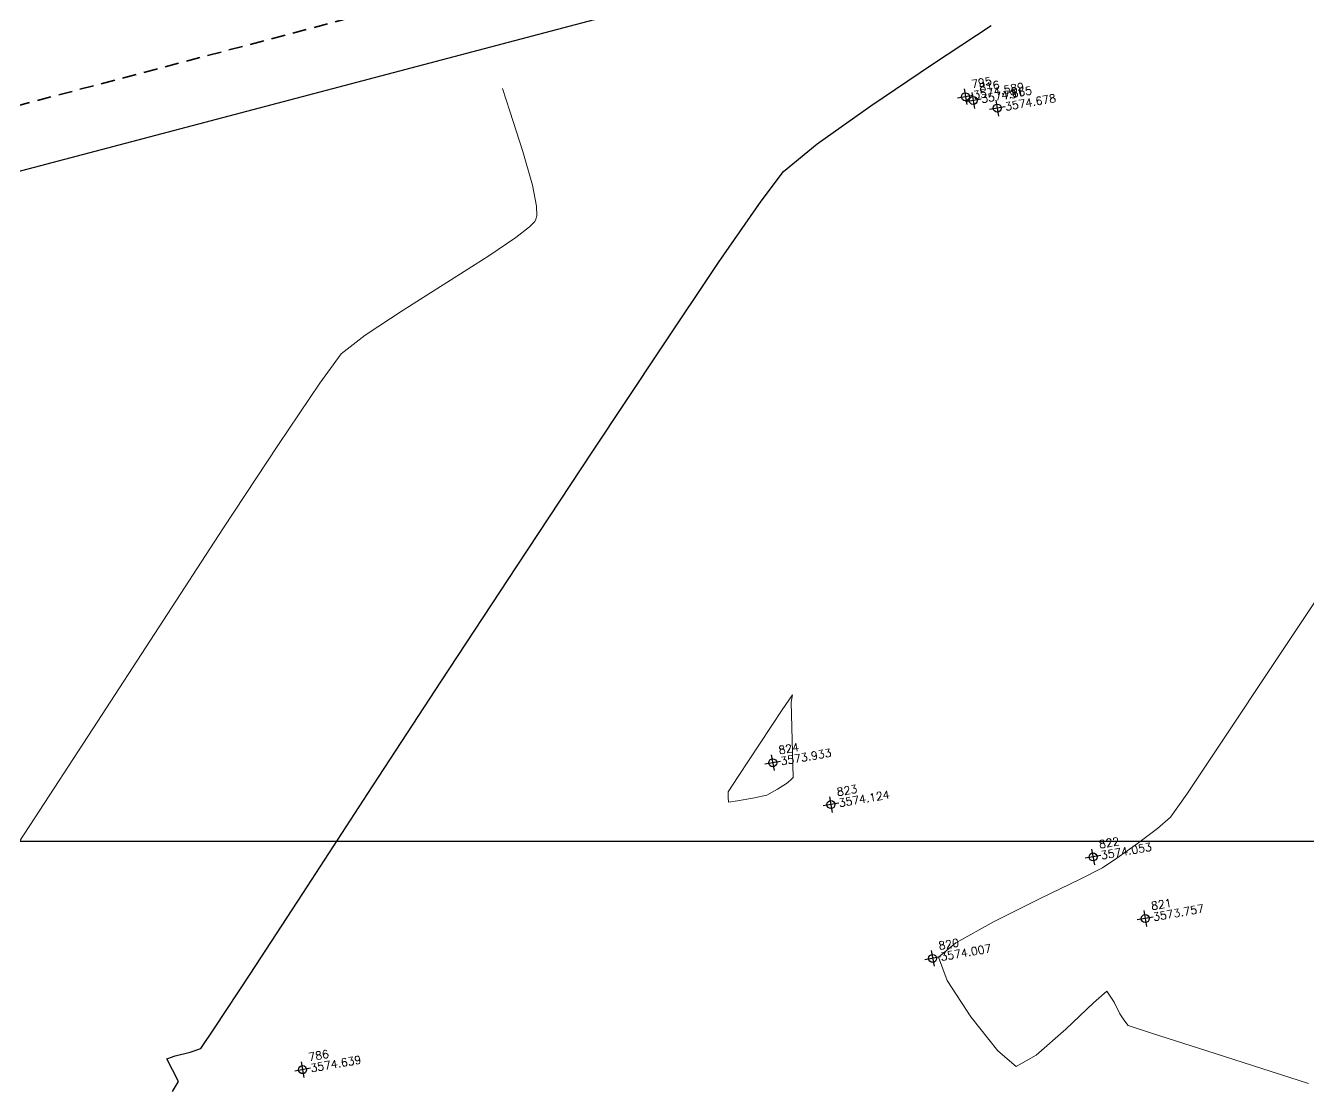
# Model space of a CAD drawing. Header units: millimetres. Extents: x 736950 to 740938, y 8500595 to 8502163.
# Drawn here: x 738147.33 to 738163.35, y 8501396.88 to 8501410.19 of the extents above; entities that cross this region are included whole.
import ezdxf

# ---------------------------------------------------------------- set-up
doc = ezdxf.new("R2010")
doc.units = ezdxf.units.MM
doc.linetypes.add('DASHED', pattern=[0.75, 0.5, -0.25])
for name, color, linetype, lineweight in [('CONT-MJR', 80, 'Continuous', 30), ('CONT-MNR', 96, 'Continuous', 15), ('COTAS', 40, 'Continuous', 5), ('PERIMETRO', 7, 'Continuous', 35)]:
    doc.layers.add(name, color=color, linetype=linetype, lineweight=lineweight)
doc.layers.add('Cuadricula Coordenadas', color=5, linetype='Continuous')
doc.styles.add('5mm', font='arial.ttf', dxfattribs={"height": 3})
doc.styles.add('COTAS', font='arial.ttf')
doc.dimstyles.new('Copy of GenDist', dxfattribs={"dimtxt": 2, "dimasz": 2, "dimexe": 0.18, "dimexo": 0.0625, "dimgap": 1, "dimtad": 2, "dimdec": 3, "dimzin": 1, "dimdsep": 46, "dimtxsty": 'COTAS', "dimcen": 0.09, "dimadec": 3, "dimazin": 0, "dimtfac": 1, "dimtdec": 3, "dimtofl": 0, "dimtmove": 0, "dimatfit": 3, "dimfxl": 1, "dimtolj": 1, "dimtzin": 0, "dimarcsym": 0})

# ---------------------------------------------------------------- blocks, each defined once
blk = doc.blocks.new('*D166')
at = {"layer": 'COTAS', "color": 0, "lineweight": -2, "transparency": 16777216}
for p, q in [((738158.5585231122, 8501412.1130792), (738158.7924768808, 8501411.226644795)), ((738156.8127603072, 8501410.890308227), (738044.4536228252, 8501381.235724028)), ((738042.3318203439, 8501381.437740989), (738042.5657741125, 8501380.551306585))]:
    blk.add_line(p, q, dxfattribs=at)
at = {"layer": 'COTAS', "color": 0, "transparency": 16777216}
for points in [[(738156.727697473, 8501411.212605335), (738156.8978231417, 8501410.56801112), (738158.7465429504, 8501411.400685234)], [(738044.368559991, 8501381.558021136), (738044.5386856596, 8501380.913426923), (738042.519840182, 8501380.725347023)]]:
    blk.add_solid(points, dxfattribs=at)
at = {"layer": 'Defpoints', "color": 0, "transparency": 16777216}
for p in [(738158.5425738308, 8501412.173509907), (738042.3158710625, 8501381.498171696), (738042.519840182, 8501380.725347023)]:
    blk.add_point(p, dxfattribs=at)
at = {"layer": 'COTAS', "color": 0, "transparency": 16777216, "insert": (738101.1489647822, 8501394.108787626), "char_height": 2, "attachment_point": 5, "rotation": 14.78475513061474, "style": 'COTAS'}
blk.add_mtext('\\A1;120.207', dxfattribs=at)

msp = doc.modelspace()

# ---------------------------------------------------------------- linework, layer by layer
at = {"linetype": 'Continuous', "extrusion": (0.9849591664230046, 0.172787269436437, 0)}
for points, elevation in [([(8245996.627062786, 0), (8245996.427062789, 0)], 2195991.838162654), ([(8245996.564062787, 0), (8245996.364062788, 0)], 2195991.926162655), ([(8245996.418062788, 0), (8245996.218062788, 0)], 2195992.205162654), ([(8245988.849062788, 0), (8245988.649062789, 0)], 2195988.029162654), ([(8245988.209062787, 0), (8245988.009062787, 0)], 2195988.655162655), ([(8245986.999062788, 0), (8245986.799062788, 0)], 2195991.768162655), ([(8245986.128062787, 0), (8245985.928062787, 0)], 2195992.277162654), ([(8245986.097062788, 0), (8245985.897062788, 0)], 2195989.575162654), ([(8245986.088062787, 0), (8245985.888062788, 0)], 2195981.581162655)]:
    msp.add_lwpolyline(points, dxfattribs=dict(at, elevation=elevation))
at = {"linetype": 'Continuous', "extrusion": (-0.172787269436437, 0.9849591664230046, 0)}
for points, elevation in [([(-2195991.938162655, 0), (-2195991.738162654, 0)], 8245996.527062787), ([(-2195992.026162654, 0), (-2195991.826162654, 0)], 8245996.464062789), ([(-2195992.305162655, 0), (-2195992.105162655, 0)], 8245996.318062789), ([(-2195988.129162655, 0), (-2195987.929162655, 0)], 8245988.749062787), ([(-2195988.755162655, 0), (-2195988.555162655, 0)], 8245988.109062788), ([(-2195991.868162654, 0), (-2195991.668162654, 0)], 8245986.899062789), ([(-2195992.377162654, 0), (-2195992.177162655, 0)], 8245986.028062785), ([(-2195989.675162655, 0), (-2195989.475162654, 0)], 8245985.997062786), ([(-2195981.681162654, 0), (-2195981.481162655, 0)], 8245985.988062788)]:
    msp.add_lwpolyline(points, dxfattribs=dict(at, elevation=elevation))
at = {"linetype": 'Continuous'}
for centre in [(738159.0666948884, 8501409.29904358), (738159.1642568929, 8501409.252196433), (738159.4642874416, 8501409.156600043), (738156.658924805, 8501400.979884475), (738157.3860930958, 8501400.45767544), (738160.6613435766, 8501399.803761618), (738161.3131855043, 8501399.033810904), (738158.6571822418, 8501398.536405968), (738150.7849737508, 8501397.146279905)]:
    msp.add_circle(centre, 0.05, dxfattribs=at)
at = {"layer": 'CONT-MJR', "elevation": 3575}
for points in [[(738158.6572322387, 8501409.707271192), (738159.3881705648, 8501410.186872618)], [(738157.8852220171, 8501409.18660593), (738158.6572322387, 8501409.707271192)], [(738151.6015320997, 8501400.593836103), (738152.5142761244, 8501401.98880837)], [(738150.1283774753, 8501398.340402374), (738150.7868586087, 8501399.347272594)], [(738149.1927228364, 8501397.318237033), (738149.3797491902, 8501397.364323664)], [(738149.3797491902, 8501397.364323664), (738149.5124795784, 8501397.41087993)], [(738149.0906187218, 8501397.280215671), (738149.1927228364, 8501397.318237033)]]:
    msp.add_lwpolyline(points, dxfattribs=at)
at = {"layer": 'CONT-MJR', "extrusion": (-0.5802406824393561, 0.8144450567363708, 0), "elevation": 6495621.452255161}
msp.add_lwpolyline([(-5534051.687757314, 3575.000000000004), (-5534052.508842483, 3575.000000000004)], dxfattribs=at)
at = {"layer": 'CONT-MJR', "extrusion": (0.6358202503947847, -0.771837164943431, 0), "elevation": -6092367.890668426}
msp.add_lwpolyline([(5975104.442501507, 3575.000000000004), (5975104.988075053, 3575.000000000004)], dxfattribs=at)
at = {"layer": 'CONT-MJR', "extrusion": (-0.795551035487846, 0.6058865817413488, 0), "elevation": 4563647.850290109}
msp.add_lwpolyline([(-7210543.060938091, 3575.000000000013), (-7210543.524075788, 3575.000000000013)], dxfattribs=at)
at = {"layer": 'CONT-MJR', "extrusion": (0.8223167804738583, -0.5690299750901604, 0), "elevation": -4230557.490808289}
msp.add_lwpolyline([(7410882.701397132, 3575.000000000013), (7410883.635037453, 3575.000000000013)], dxfattribs=at)
at = {"layer": 'CONT-MJR', "extrusion": (0.8296815736026837, -0.5582369446965819, 0), "elevation": -4133365.178102632}
msp.add_lwpolyline([(7465525.570367007, 3575), (7465526.866963236, 3575)], dxfattribs=at)
at = {"layer": 'CONT-MJR', "extrusion": (0.8330711011793803, -0.5531659248180196, 0), "elevation": -4087752.380904815}
msp.add_lwpolyline([(7490596.569484325, 3575.000000000006), (7490598.120962175, 3575.000000000006)], dxfattribs=at)
at = {"layer": 'CONT-MJR', "extrusion": (0.8349661155987415, -0.5503013590769601, 0), "elevation": -4062000.734560764}
msp.add_lwpolyline([(7504590.664270451, 3575.00000000001), (7504592.362466546, 3575.00000000001)], dxfattribs=at)
at = {"layer": 'CONT-MJR', "extrusion": (0.8361127708799837, -0.5485575943977039, 0), "elevation": -4046329.879945137}
msp.add_lwpolyline([(7513049.940757095, 3575), (7513051.677480359, 3575)], dxfattribs=at)
at = {"layer": 'CONT-MJR', "extrusion": (0.837088707637359, -0.5470671764472954, 0), "elevation": -4032938.848550325}
msp.add_lwpolyline([(7520243.459476593, 3575), (7520244.948641954, 3575)], dxfattribs=at)
at = {"layer": 'CONT-MJR', "extrusion": (0.8357003210260723, -0.5491857367384186, 0), "elevation": -4051974.411630154}
msp.add_lwpolyline([(7510002.035547674, 3575), (7510002.844321321, 3575)], dxfattribs=at)
at = {"layer": 'CONT-MJR', "extrusion": (0.8280444286167803, -0.5606624869176731, 0), "elevation": -4155194.023364503}
msp.add_lwpolyline([(7453387.502920116, 3575), (7453387.809220161, 3575)], dxfattribs=at)
at = {"layer": 'CONT-MJR', "extrusion": (0.8933652780637708, 0.4493311473179237, 0), "elevation": 4479379.361317901}
msp.add_lwpolyline([(7263179.616361476, 3575), (7263179.767391072, 3575)], dxfattribs=at)
at = {"layer": 'CONT-MJR', "extrusion": (0.8865334634377189, 0.4626644769215837, 0), "elevation": 4587688.393330559}
msp.add_lwpolyline([(7195257.496578326, 3575), (7195257.660975704, 3575)], dxfattribs=at)
at = {"layer": 'CONT-MJR', "extrusion": (0.8557274692521528, -0.5174268048403621, 0), "elevation": -3767196.109750292}
msp.add_lwpolyline([(7656816.994384518, 3575.00000000001), (7656817.139454814, 3575.00000000001)], dxfattribs=at)
at = {"layer": 'CONT-MNR'}
for points, elevation in [([(738153.3760602286, 8501409.117372077), (738153.282878569, 8501409.401453963)], 3576), ([(738153.5383673359, 8501408.616566038), (738153.3760602286, 8501409.117372077)], 3576), ([(738153.7014646941, 8501407.767814813), (738153.7103394842, 8501407.809790885)], 3576), ([(738153.6222142506, 8501407.674730068), (738153.6866636258, 8501407.742008025)], 3576), ([(738153.6866636258, 8501407.742008025), (738153.7014646941, 8501407.767814813)], 3576), ([(738153.1129364248, 8501407.311370237), (738153.450163662, 8501407.539879177)], 3576), ([(738150.4825630051, 8501404.95499554), (738151.0001758506, 8501405.72272932)], 3576), ([(738156.7787096013, 8501401.641439896), (738156.9048403836, 8501401.829554817)], 3574), ([(738156.9048403836, 8501401.829554817), (738156.8882380221, 8501401.737049755)], 3574), ([(738156.8882380221, 8501401.737049755), (738156.9140048194, 8501400.796701174)], 3574), ([(738156.5031848489, 8501401.22613427), (738156.7787096013, 8501401.641439896)], 3574), ([(738156.8420514653, 8501400.729423277), (738156.719686103, 8501400.648275467)], 3574), ([(738156.8994187653, 8501400.777825918), (738156.8420514653, 8501400.729423277)], 3574), ([(738156.9140048194, 8501400.796701174), (738156.8994187653, 8501400.777825918)], 3574), ([(738156.1012195391, 8501400.550581286), (738156.1014817746, 8501400.61607209)], 3574), ([(738156.4329331837, 8501400.540037656), (738156.217769127, 8501400.503425134)], 3574), ([(738161.4659928528, 8501400.157216378), (738161.6312025795, 8501400.29850224)], 3574), ([(738160.7780584944, 8501399.665898848), (738160.9601903223, 8501399.788589204)], 3574), ([(738160.5085788997, 8501399.529421318), (738160.7780584944, 8501399.665898848)], 3574), ([(738159.1343028408, 8501397.805428715), (738158.8397925036, 8501398.259542739)], 3574), ([(738160.8354373218, 8501398.128385259), (738160.667984899, 8501397.980906894)], 3574), ([(738161.0468201833, 8501397.768191913), (738160.9976786599, 8501397.843829354)], 3574), ([(738161.3932668605, 8501397.600659022), (738161.0988838092, 8501397.696143847)], 3574), ([(738159.9489698651, 8501397.32569475), (738159.7026001167, 8501397.18742626)], 3574)]:
    msp.add_lwpolyline(points, dxfattribs=dict(at, elevation=elevation))
at = {"layer": 'CONT-MNR', "extrusion": (0.9632336334358108, 0.2686651585487896, 0), "elevation": 2995046.608652832}
msp.add_lwpolyline([(7990526.135762889, 3576.000000000013), (7990526.573638611, 3576.000000000013)], dxfattribs=at)
at = {"layer": 'CONT-MNR', "extrusion": (0.9820803193945327, 0.1884628511349988, 0), "elevation": 2327125.805308299}
msp.add_lwpolyline([(8209950.866684197, 3576), (8209951.132654855, 3576)], dxfattribs=at)
at = {"layer": 'CONT-MNR', "extrusion": (0.9994237026307705, 0.03394499403153869, 0), "elevation": 1026308.551661156}
msp.add_lwpolyline([(8471451.847543526, 3576), (8471451.971408883, 3576)], dxfattribs=at)
at = {"layer": 'CONT-MNR', "extrusion": (-0.616882880504716, 0.7870549610670176, 0), "elevation": 6235720.753723001}
msp.add_lwpolyline([(-5825340.106525228, 3576.000000000013), (-5825340.325125699, 3576.000000000013)], dxfattribs=at)
at = {"layer": 'CONT-MNR', "extrusion": (0.5355679663257413, -0.8444921275214529, 0), "elevation": -6784040.385773115}
msp.add_lwpolyline([(5176445.296499751, 3576.000000000013), (5176445.917437616, 3576.000000000013)], dxfattribs=at)
at = {"layer": 'CONT-MNR', "extrusion": (-0.5321705814207243, 0.8466371550258873, 0), "elevation": 6804783.926031034}
msp.add_lwpolyline([(-5149145.455895334, 3576), (-5149146.10236344, 3576)], dxfattribs=at)
at = {"layer": 'CONT-MNR', "extrusion": (0.5510264417405262, -0.8344877833154746, 0), "elevation": -6687578.684979351}
msp.add_lwpolyline([(5300478.142270032, 3576), (5300478.708394898, 3576)], dxfattribs=at)
at = {"layer": 'CONT-MNR', "extrusion": (-0.6191950290214236, 0.7852372355124014, 0), "elevation": 6218561.016838212}
msp.add_lwpolyline([(-5843652.250432561, 3576.000000000013), (-5843652.632072929, 3576.000000000013)], dxfattribs=at)
at = {"layer": 'CONT-MNR', "extrusion": (0.8041078704051325, -0.5944834167178448, 0), "elevation": -4460391.692163944}
msp.add_lwpolyline([(7274865.779792119, 3576), (7274866.232213498, 3576)], dxfattribs=at)
at = {"layer": 'CONT-MNR', "extrusion": (0.8353253160354521, -0.5497559607592011, 0), "elevation": -4057102.263707946}
msp.add_lwpolyline([(7507240.146559956, 3576.00000000001), (7507241.408503308, 3576.00000000001)], dxfattribs=at)
at = {"layer": 'CONT-MNR', "extrusion": (0.837674408301611, -0.5461699238117621, 0), "elevation": -4024881.933254206}
msp.add_lwpolyline([(7524562.236312344, 3576), (7524563.696299572, 3576)], dxfattribs=at)
at = {"layer": 'CONT-MNR', "extrusion": (0.833050030640174, -0.553197655861271, 0), "elevation": -4088029.13382808}
msp.add_lwpolyline([(7490443.376165357, 3574), (7490444.66743272, 3574)], dxfattribs=at)
at = {"layer": 'CONT-MNR', "extrusion": (0.83837500649477, -0.5450938896051711, 0), "elevation": -4015216.987319163}
msp.add_lwpolyline([(7529722.51012029, 3576.00000000001), (7529724.03010347, 3576.00000000001)], dxfattribs=at)
at = {"layer": 'CONT-MNR', "extrusion": (0.8326922746312514, -0.553736016319539, 0), "elevation": -4092870.034842915}
msp.add_lwpolyline([(7487798.210981861, 3574.00000000001), (7487799.346166508, 3574.00000000001)], dxfattribs=at)
at = {"layer": 'CONT-MNR', "extrusion": (0.8378429866346455, -0.5459112837697506, 0), "elevation": -4022558.692699532}
msp.add_lwpolyline([(7525801.511819713, 3576), (7525802.953735627, 3576)], dxfattribs=at)
at = {"layer": 'CONT-MNR', "extrusion": (0.8342973849533393, -0.5513146773486262, 0), "elevation": -4071105.233704013}
msp.add_lwpolyline([(7499652.82600802, 3574.00000000001), (7499653.325789084, 3574.00000000001)], dxfattribs=at)
at = {"layer": 'CONT-MNR', "extrusion": (0.8305515355009285, -0.5569417805094621, 0), "elevation": -4121703.735512801}
msp.add_lwpolyline([(7471964.479830829, 3574), (7471965.302860952, 3574)], dxfattribs=at)
at = {"layer": 'CONT-MNR', "extrusion": (0.8371457724327469, -0.5469798494441817, 0), "elevation": -4032150.569292882}
msp.add_lwpolyline([(7520668.098756711, 3574.00000000001), (7520668.329416828, 3574.00000000001)], dxfattribs=at)
at = {"layer": 'CONT-MNR', "extrusion": (0.2234737560286063, -0.9747099467874877, 0), "elevation": -8121441.077394973}
msp.add_lwpolyline([(2619328.483079991, 3574), (2619328.327650985, 3574)], dxfattribs=at)
at = {"layer": 'CONT-MNR', "extrusion": (0.4774907887292275, -0.8786367546823547, 0), "elevation": -7117180.041566528}
msp.add_lwpolyline([(4707912.125480189, 3574), (4707911.971543175, 3574)], dxfattribs=at)
at = {"layer": 'CONT-MNR', "extrusion": (0.8188945700081739, -0.5739439721881642, 0), "elevation": -4274850.904903859}
msp.add_lwpolyline([(7385413.96063866, 3574.000000000013), (7385414.315530079, 3574.000000000013)], dxfattribs=at)
at = {"layer": 'CONT-MNR', "extrusion": (0.9970929036263718, 0.07619541677772294, 0), "elevation": 1383777.968440418}
msp.add_lwpolyline([(8420441.98572035, 3574.00000000001), (8420442.04809049, 3574.00000000001)], dxfattribs=at)
at = {"layer": 'CONT-MNR', "extrusion": (0.1332643574309883, -0.9910805270201336, 0), "elevation": -8327202.577299118}
msp.add_lwpolyline([(1864505.928682245, 3574), (1864505.81587883, 3574)], dxfattribs=at)
at = {"layer": 'CONT-MNR', "extrusion": (0.8356549695876724, -0.5492547421765483, 0), "elevation": -4052597.849693805}
msp.add_lwpolyline([(7509667.042520376, 3576.000000000013), (7509668.268317699, 3576.000000000013)], dxfattribs=at)
at = {"layer": 'CONT-MNR', "extrusion": (-0.5996971781823567, 0.8002270268368338, 0), "elevation": 6360376.823560594}
msp.add_lwpolyline([(-5688962.12762623, 3574.000000000004), (-5688962.440138688, 3574.000000000004)], dxfattribs=at)
at = {"layer": 'CONT-MNR', "extrusion": (0.5781834543490206, -0.8159067919297118, 0), "elevation": -6509557.374591318}
msp.add_lwpolyline([(5517639.237525183, 3574), (5517639.550945318, 3574)], dxfattribs=at)
at = {"layer": 'CONT-MNR', "extrusion": (0.4348082155877477, -0.9005230789143601, 0), "elevation": -7334748.225763047}
msp.add_lwpolyline([(4361208.370687414, 3574.000000000013), (4361208.933304664, 3574.000000000013)], dxfattribs=at)
at = {"layer": 'CONT-MNR', "extrusion": (0.4468013899072218, -0.8946331750929958, 0), "elevation": -7275822.920049815}
msp.add_lwpolyline([(4458818.798387014, 3574), (4458819.44285322, 3574)], dxfattribs=at)
at = {"layer": 'CONT-MNR', "extrusion": (0.4859239207321824, -0.8740011117042495, 0), "elevation": -7071542.852181245}
msp.add_lwpolyline([(4776184.742343504, 3574.00000000001), (4776185.290641072, 3574.00000000001)], dxfattribs=at)
at = {"layer": 'CONT-MNR', "extrusion": (-0.6427936471574808, 0.7660393770387944, 0), "elevation": 6037922.306221515}
msp.add_lwpolyline([(-6030103.634980539, 3574), (-6030103.915129744, 3574)], dxfattribs=at)
at = {"layer": 'CONT-MNR', "extrusion": (0.9371785056731158, 0.3488501805995027, 0), "elevation": 3657500.916615924}
msp.add_lwpolyline([(7709820.872437567, 3574.000000000004), (7709821.182720552, 3574.000000000004)], dxfattribs=at)
at = {"layer": 'CONT-MNR', "extrusion": (0.8364226894182558, 0.5480849246479343, 0), "elevation": 5276902.62379784}
msp.add_lwpolyline([(6706187.293930587, 3574.000000000004), (6706187.46049061, 3574.000000000004)], dxfattribs=at)
at = {"layer": 'CONT-MNR', "extrusion": (-0.6888640305405299, 0.7248905761750913, 0), "elevation": 5654090.947738791}
msp.add_lwpolyline([(-6391392.990282014, 3574), (-6391392.512479374, 3574)], dxfattribs=at)
at = {"layer": 'CONT-MNR', "extrusion": (0.8985175217767646, 0.4389376528165949, 0), "elevation": 4394834.205537014}
msp.add_lwpolyline([(7314648.266554059, 3574.000000000013), (7314648.42819957, 3574.000000000013)], dxfattribs=at)
at = {"layer": 'CONT-MNR', "extrusion": (0.7826862183800233, 0.6224164872157376, 0), "elevation": 5869157.139868687}
msp.add_lwpolyline([(6194483.944231071, 3574.000000000002), (6194484.483896244, 3574.000000000002)], dxfattribs=at)
at = {"layer": 'CONT-MNR', "extrusion": (0.8105248236315075, 0.585704285691264, 0), "elevation": 5577602.95948173}
msp.add_lwpolyline([(6458249.749141478, 3574), (6458249.838032111, 3574)], dxfattribs=at)
at = {"layer": 'CONT-MNR', "extrusion": (-0.6584968753553886, 0.7525834605857279, 0), "elevation": 5911934.999276459}
msp.add_lwpolyline([(-6153671.039161025, 3574), (-6153670.543986175, 3574)], dxfattribs=at)
at = {"layer": 'CONT-MNR', "extrusion": (-0.3056837023407323, -0.9521331178586652, 0), "elevation": -8320106.111290468}
msp.add_lwpolyline([(-1895909.95258224, 3574.00000000001), (-1895910.784785999, 3574.00000000001)], dxfattribs=at)
at = {"layer": 'CONT-MNR', "extrusion": (0.6439586185887685, 0.7650603228146428, 0), "elevation": 6979425.9789721}
msp.add_lwpolyline([(4909811.288529453, 3574.000000000009), (4909811.592297359, 3574.000000000009)], dxfattribs=at)
at = {"layer": 'CONT-MNR', "extrusion": (0.3054069694960405, 0.9522219189785777, 0), "elevation": 8320656.771174161}
msp.add_lwpolyline([(1893490.562735757, 3574.00000000001), (1893491.787081991, 3574.00000000001)], dxfattribs=at)
at = {"layer": 'Cuadricula Coordenadas', "color": 8}
msp.add_line((736950.2264744169, 8501400), (738552.8979275209, 8501400), dxfattribs=at)
at = {"layer": 'PERIMETRO', "linetype": 'DASHED', "ltscale": 0.35}
msp.add_lwpolyline([(738505.2945807902, 8501473.002765065), (738158.5425738312, 8501412.173509907), (738158.5425738312, 8501412.173509907), (738158.5425738312, 8501412.173509907), (738158.5425738312, 8501412.173509907), (738042.3158710625, 8501381.498171696), (737981.1961052574, 8501351.494217444), (737950.6537477591, 8501343.089650117), (737921.3905846927, 8501338.747753197), (737870.7162104911, 8501338.053293455), (737782.1367684584, 8501322.717628885), (737738.6411665253, 8501340.79069492), (737735.1536829113, 8501350.925961591), (737703.608889051, 8501372.260051185), (737683.200969866, 8501281.329551859)], dxfattribs=at)

# ---------------------------------------------------------------- texts
at = {"color": 2, "char_height": 0.1, "attachment_point": 1, "rotation": 9.94991650582834, "style": '5mm'}
for s, insert, width in [('\\Ftxt.shx;\\W1.0000000000;\\T1.0000000000;\\o\\l795', (738159.1323612239, 8501409.503464548), 0.4), ('\\Ftxt.shx;\\W1.0000000000;\\T1.0000000000;\\o\\l816', (738159.2299232284, 8501409.456617402), 0.3666666666666667), ('\\Ftxt.shx;\\W1.0000000000;\\T1.0000000000;\\o\\l791', (738159.5299537771, 8501409.361021012), 0.3666666666666667), ('\\Ftxt.shx;\\W1.0000000000;\\T1.0000000000;\\o\\l824', (738156.7245911405, 8501401.184305444), 0.4), ('\\Ftxt.shx;\\W1.0000000000;\\T1.0000000000;\\o\\l823', (738157.4517594313, 8501400.662096407), 0.4), ('\\Ftxt.shx;\\W1.0000000000;\\T1.0000000000;\\o\\l822', (738160.7270099121, 8501400.008182587), 0.4), ('\\Ftxt.shx;\\W1.0000000000;\\T1.0000000000;\\o\\l821', (738161.3788518398, 8501399.238231871), 0.3666666666666667), ('\\Ftxt.shx;\\W1.0000000000;\\T1.0000000000;\\o\\l820', (738158.7228485773, 8501398.740826936), 0.3833333333333333), ('\\Ftxt.shx;\\W1.0000000000;\\T1.0000000000;\\o\\l786', (738150.8506400863, 8501397.350700872), 0.4)]:
    msp.add_mtext(s, dxfattribs=dict(at, insert=insert, width=width))
at = {"color": 1, "char_height": 0.1, "attachment_point": 1, "rotation": 9.94991650582834, "style": '5mm'}
for s, insert, width in [('\\Ftxt.shx;\\W1.0000000000;\\T1.0000000000;\\o\\l3574.589', (738159.1565514418, 8501409.365570266), 0.8333333333333334), ('\\Ftxt.shx;\\W1.0000000000;\\T1.0000000000;\\o\\l3574.665', (738159.2541134462, 8501409.318723118), 0.8333333333333334), ('\\Ftxt.shx;\\W1.0000000000;\\T1.0000000000;\\o\\l3574.678', (738159.5541439949, 8501409.223126728), 0.8333333333333334), ('\\Ftxt.shx;\\W1.0000000000;\\T1.0000000000;\\o\\l3573.933', (738156.7487813584, 8501401.04641116), 0.8333333333333334), ('\\Ftxt.shx;\\W1.0000000000;\\T1.0000000000;\\o\\l3574.124', (738157.4759496491, 8501400.524202123), 0.7999999999999999), ('\\Ftxt.shx;\\W1.0000000000;\\T1.0000000000;\\o\\l3574.053', (738160.75120013, 8501399.870288303), 0.8166666666666668), ('\\Ftxt.shx;\\W1.0000000000;\\T1.0000000000;\\o\\l3573.757', (738161.4030420576, 8501399.100337587), 0.8333333333333334), ('\\Ftxt.shx;\\W1.0000000000;\\T1.0000000000;\\o\\l3574.007', (738158.7470387951, 8501398.602932652), 0.8000000000000002), ('\\Ftxt.shx;\\W1.0000000000;\\T1.0000000000;\\o\\l3574.639', (738150.8748303042, 8501397.212806588), 0.8333333333333334)]:
    msp.add_mtext(s, dxfattribs=dict(at, insert=insert, width=width))

# ---------------------------------------------------------------- dimensions: what is measured, and where the dimension line sits
at = {"layer": 'COTAS'}
dim = msp.add_aligned_dim(p1=(738158.5425738312, 8501412.173509907), p2=(738042.3158710625, 8501381.498171696), distance=0.7992880437696247, dimstyle='Copy of GenDist', dxfattribs=at)
dim.commit()
dim.dimension.update_dxf_attribs({"geometry": '*D166', "text_midpoint": (738101.1489647822, 8501394.108787626)})

doc.saveas('drawing.dxf')
